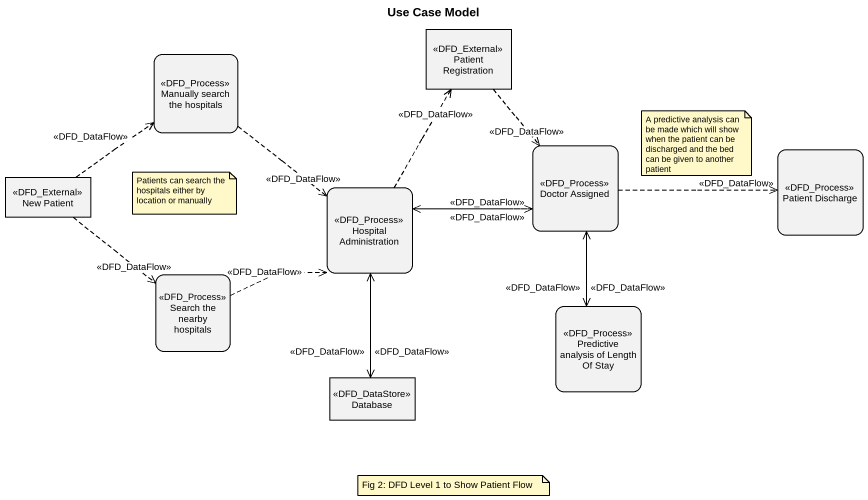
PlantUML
@startuml
title Use Case Model
hide empty description
state "Patient Registration" as Patient_Registration <<DFD_External>>
state "Manually search the hospitals" as Manually_search_the <<DFD_Process>>
state "Doctor Assigned" as Doctor_Assigned <<DFD_Process>>
state "Patient Discharge" as Patient_Discharge <<DFD_Process>>
state "New Patient" as New_Patient <<DFD_External>>
state "Hospital Administration" as Hospital_Administration <<DFD_Process>>
state "Search the nearby hospitals" as Search_the_nearby_hospitals <<DFD_Process>>
state "Predictive analysis of Length Of Stay" as Predictive_analysis_of <<DFD_Process>>
state "Database" as Database_ <<DFD_DataStore>>
Patient_Registration -[dashed]-> Doctor_Assigned : <<DFD_DataFlow>>
Manually_search_the -[dashed]-> Hospital_Administration : <<DFD_DataFlow>>
Doctor_Assigned -right[dashed]-> Patient_Discharge : <<DFD_DataFlow>>
Doctor_Assigned -left[dashed]-> Hospital_Administration : <<DFD_DataFlow>>
Doctor_Assigned -[dashed]-> Predictive_analysis_of : <<DFD_DataFlow>>
New_Patient -up[dashed]-> Manually_search_the : <<DFD_DataFlow>>
New_Patient -[dashed]-> Search_the_nearby_hospitals : <<DFD_DataFlow>>
Hospital_Administration -up[dashed]-> Patient_Registration : <<DFD_DataFlow>>
Hospital_Administration -right[dashed]-> Doctor_Assigned : <<DFD_DataFlow>>
Hospital_Administration -[dashed]-> Database_ : <<DFD_DataFlow>>
Search_the_nearby_hospitals -right[dashed]-> Hospital_Administration : <<DFD_DataFlow>>
Predictive_analysis_of -up[dashed]-> Doctor_Assigned : <<DFD_DataFlow>>
Database_ -up[dashed]-> Hospital_Administration : <<DFD_DataFlow>>
note as N1
  A predictive analysis can be made which will show when the patient can be discharged and the bed can be given to another patient
end note
note as N2
  Patients can search the hospitals either by location or manually
end note
note as N3
  Fig 2: DFD Level 1 to Show Patient Flow
end note
@enduml
